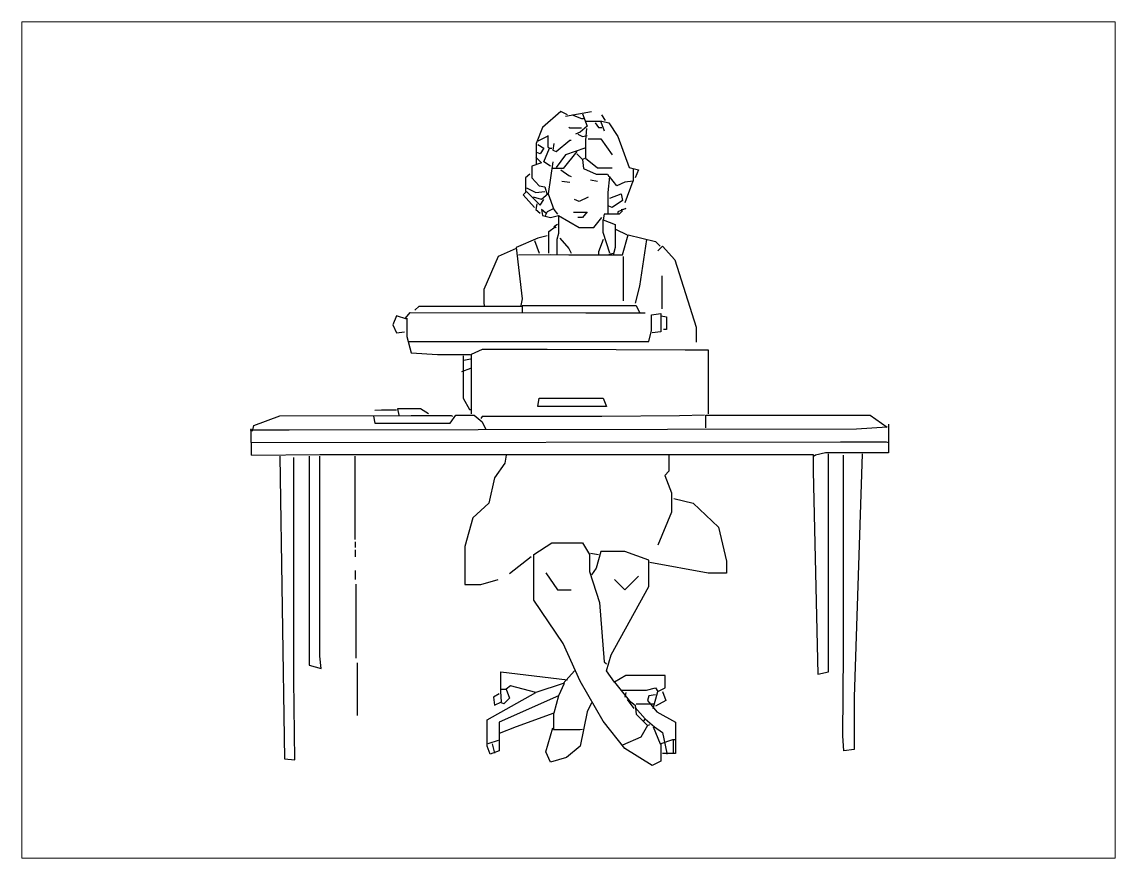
# Paper-space layout 'Drawing491' of a CAD drawing. Header units: millimetres. Extents: x 5 to 633, y -1 to 479.
# The model-space entities are those that its viewports show. They can reach past a viewport. Long polylines and large blocks are cut down to what shows.
import ezdxf

# ---------------------------------------------------------------- set-up
doc = ezdxf.new("R2010")
doc.units = ezdxf.units.MM
doc.layers.add('Standard', color=7, linetype='Continuous')

msp = doc.modelspace()

# ---------------------------------------------------------------- linework, layer by layer
at = {"layer": 'Standard', "linetype": 'Continuous'}
for points in [[(258.786, 399.506), (258.286, 399.756), (256.953, 398.589), (256.494, 397.423), (256.494, 395.923)], [(258.619, 399.423), (260.536, 399.756)], [(259.119, 399.506), (259.786, 399.256), (259.953, 399.256)], [(259.869, 399.589), (260.203, 398.673), (259.703, 398.256), (259.369, 398.089)], [(260.119, 399.048), (261.286, 399.048), (261.786, 398.923), (262.453, 397.923), (263.286, 395.673), (263.953, 395.506), (263.703, 394.923)], [(261.536, 399.089), (261.286, 399.506)], [(259.786, 398.548), (258.953, 398.548), (258.869, 398.589)], [(260.161, 398.506), (260.099, 397.673), (260.099, 396.339), (260.953, 395.631), (262.036, 395.631)], [(260.786, 398.923), (261.036, 398.589), (261.286, 398.589)], [(261.203, 399.006), (261.453, 398.339)], [(257.286, 397.923), (256.619, 397.589)], [(257.328, 398.006), (257.328, 397.173), (257.453, 397.089)], [(257.786, 397.423), (257.703, 396.923), (257.953, 396.839), (258.953, 397.673), (259.036, 397.673)], [(259.536, 398.089), (259.869, 397.923), (260.203, 398.006)], [(260.286, 397.756), (261.203, 397.756), (262.036, 396.589)], [(256.619, 397.339), (257.036, 397.089), (256.786, 396.673), (256.536, 396.756)], [(257.536, 395.756), (257.036, 396.089), (257.453, 397.089), (257.619, 397.089)], [(259.453, 396.839), (258.453, 395.589), (257.619, 395.589)], [(260.036, 397.089), (258.619, 396.589), (257.953, 395.673)], [(259.453, 396.673), (259.869, 396.256), (260.036, 396.339)], [(256.453, 396.423), (256.869, 396.006), (256.161, 395.756), (256.161, 394.923), (256.703, 394.339), (257.119, 394.256), (257.286, 393.673)], [(257.703, 396.089), (257.369, 393.756), (257.786, 392.589), (258.036, 392.256)], [(259.869, 396.256), (259.953, 395.589), (260.869, 395.173), (261.703, 395.173), (261.786, 395.006)], [(256.036, 395.173), (255.703, 394.923), (255.703, 393.923)], [(258.286, 395.506), (258.869, 395.089), (259.036, 395.006)], [(263.578, 395.589), (263.578, 394.673), (262.953, 394.589), (262.369, 394.339), (261.828, 395.006), (261.724, 393.839), (261.724, 392.339)], [(258.369, 394.673), (258.953, 394.589)], [(260.453, 394.756), (260.953, 394.673)], [(263.536, 394.673), (262.953, 393.089)], [(256.369, 392.756), (255.536, 393.673), (255.786, 393.923), (256.786, 392.923), (257.036, 393.339)], [(255.786, 394.173), (256.453, 393.839), (257.119, 393.923)], [(257.369, 393.756), (256.869, 393.339), (256.286, 393.506)], [(260.286, 393.506), (259.619, 393.173), (259.286, 393.339)], [(261.869, 393.423), (262.703, 393.756), (262.786, 393.256), (262.036, 392.756), (261.786, 392.839)], [(256.536, 393.006), (256.453, 392.589), (256.786, 392.339)], [(257.786, 392.673), (257.286, 392.423), (257.119, 392.089)], [(262.703, 392.589), (263.036, 392.673), (262.453, 392.423), (262.453, 392.339)], [(257.203, 392.339), (256.869, 392.589), (256.953, 392.173), (257.536, 392.006), (258.119, 392.173), (259.619, 391.298), (260.703, 391.298), (261.286, 392.006)], [(258.119, 392.089), (258.119, 390.839), (257.994, 390.423), (257.994, 389.339)], [(260.119, 392.381), (259.203, 392.381)], [(260.203, 392.423), (259.869, 392.006), (259.536, 392.006)], [(262.786, 392.506), (262.536, 392.256), (261.453, 392.256), (261.369, 391.839)], [(257.411, 389.423), (257.411, 391.006), (257.869, 391.339), (257.953, 391.256)], [(258.036, 391.506), (257.786, 391.339)], [(261.869, 389.423), (261.369, 390.923), (261.369, 391.839), (262.244, 391.506), (262.244, 389.839), (262.119, 389.256)], [(262.286, 391.173), (263.119, 390.756)], [(257.286, 390.673), (256.619, 390.506), (255.036, 389.839), (255.453, 386.089), (255.369, 385.589)], [(255.203, 389.298), (257.536, 389.319), (258.869, 389.288), (262.786, 389.288), (263.203, 390.756), (265.203, 390.256), (265.536, 389.923)], [(256.369, 390.339), (256.703, 389.423)], [(258.203, 390.506), (258.869, 389.756), (259.036, 389.423)], [(261.369, 390.423), (261.036, 389.506), (261.036, 389.339)], [(264.536, 390.423), (264.036, 387.006), (263.703, 385.756)], [(255.036, 389.756), (253.703, 389.173), (252.661, 386.756), (252.661, 385.756), (252.703, 385.589)], [(265.369, 389.589), (265.703, 389.923), (266.619, 388.923), (268.161, 384.006), (268.161, 382.923)], [(261.786, 389.339), (262.119, 389.423)], [(262.828, 389.173), (262.828, 385.923)], [(265.661, 387.756), (265.661, 385.339)], [(247.619, 385.256), (247.953, 385.548), (255.453, 385.548), (255.453, 385.089)], [(255.453, 385.589), (263.786, 385.589), (264.036, 385.089)], [(247.036, 384.589), (246.286, 384.839), (246.036, 384.173), (246.286, 383.589), (246.869, 383.673)], [(246.953, 384.673), (247.286, 385.089), (260.119, 385.048), (264.453, 385.048)], [(247.036, 384.673), (247.036, 383.339), (247.369, 382.131), (249.286, 382.027), (251.703, 382.027)], [(247.119, 382.964), (264.703, 382.964), (264.911, 383.756), (264.911, 384.923), (265.578, 385.006), (265.578, 383.673), (264.953, 383.589)], [(265.619, 384.839), (265.994, 384.756), (265.994, 383.839), (265.786, 383.839)], [(269.078, 377.673), (269.078, 382.339), (267.369, 382.339), (257.286, 382.381), (252.536, 382.381), (251.744, 382.006), (251.744, 377.673)], [(251.161, 381.923), (251.161, 378.839), (251.619, 378.006), (251.786, 378.006)], [(251.703, 381.673), (251.203, 381.589)], [(251.703, 381.006), (251.036, 380.756)], [(256.786, 378.839), (261.369, 378.839), (261.619, 378.214), (256.619, 378.214), (256.703, 378.839), (256.786, 378.839)], [(268.869, 376.673), (268.869, 377.589), (280.869, 377.589), (282.119, 376.714), (279.869, 376.569), (238.453, 376.496), (235.619, 376.496)], [(235.786, 376.423), (235.869, 376.839), (237.786, 377.548), (247.369, 377.569), (250.286, 377.569), (250.369, 377.506)], [(244.619, 377.506), (244.703, 377.006), (250.203, 377.006), (250.619, 377.589), (251.953, 377.589), (252.536, 377.089), (252.786, 376.589)], [(246.286, 377.964), (245.203, 377.964), (244.703, 377.923)], [(248.619, 377.673), (248.036, 378.048), (246.369, 378.048), (246.453, 377.589)], [(268.786, 377.589), (266.953, 377.548), (261.286, 377.486), (252.536, 377.486), (252.453, 377.339)], [(282.203, 376.923), (282.203, 374.839), (277.619, 374.839), (276.869, 374.673), (276.786, 374.589)], [(235.661, 376.589), (235.661, 375.589)], [(235.703, 374.673), (235.703, 375.589), (278.703, 375.631), (282.036, 375.631), (282.203, 375.589)], [(235.703, 374.673), (240.703, 374.714), (276.703, 374.714), (276.703, 373.506), (277.036, 358.673), (277.828, 358.839), (277.828, 374.756)], [(237.786, 374.589), (238.119, 352.506), (238.869, 352.423), (238.786, 358.256), (238.786, 374.506)], [(239.911, 374.589), (239.911, 359.339), (240.786, 359.089), (240.703, 360.006), (240.703, 374.589)], [(243.244, 374.589), (243.244, 368.506)], [(254.286, 374.673), (254.203, 374.089), (253.453, 373.006), (253.036, 371.173), (251.869, 370.089), (251.286, 368.006), (251.286, 365.214), (252.453, 365.214), (253.703, 365.589)], [(266.161, 374.673), (266.161, 373.506), (265.869, 373.173), (266.369, 371.923), (266.369, 370.506), (265.369, 368.089)], [(280.286, 374.756), (279.703, 357.006), (279.703, 353.173), (278.953, 353.089), (278.869, 354.173), (278.911, 360.256), (278.911, 374.673)], [(266.536, 371.506), (267.953, 371.173), (269.786, 369.423), (270.369, 366.923), (270.369, 366.048), (269.036, 366.048), (264.786, 366.839)], [(243.286, 368.339), (243.286, 367.923)], [(265.578, 353.589), (265.578, 352.339), (264.953, 352.006), (262.953, 353.256), (261.369, 355.256), (259.703, 358.173), (258.453, 360.923), (256.328, 364.089), (256.328, 367.423), (257.619, 368.256), (259.869, 368.256), (260.369, 367.423), (260.369, 366.173), (261.119, 363.923), (261.453, 359.589), (261.619, 359.423)], [(243.286, 367.756), (243.286, 367.256)], [(256.119, 367.256), (254.536, 366.006)], [(260.453, 367.506), (261.036, 367.423)], [(262.203, 358.089), (261.619, 358.923), (261.953, 360.089), (264.703, 365.089), (264.703, 367.006), (262.953, 367.631), (261.203, 367.631), (260.869, 366.423), (260.536, 365.923)], [(243.286, 366.256), (243.286, 365.589)], [(257.203, 366.089), (258.036, 364.839), (259.036, 364.839)], [(263.953, 365.839), (262.953, 364.839), (262.203, 365.589)], [(243.328, 365.256), (243.328, 359.839)], [(243.411, 359.506), (243.411, 355.673)], [(253.786, 357.256), (253.369, 357.006), (253.453, 356.423), (253.953, 356.673), (253.911, 357.423), (253.911, 358.839), (258.786, 358.256)], [(259.286, 358.923), (258.453, 358.006), (256.453, 357.339), (254.619, 357.839), (254.286, 357.589), (254.536, 356.923), (254.119, 356.506), (253.953, 356.589)], [(265.036, 356.173), (265.369, 357.423), (265.911, 357.673), (265.911, 358.589), (263.036, 358.589), (262.203, 358.089), (263.286, 356.756), (263.703, 356.423), (263.786, 355.756), (264.619, 354.923), (264.786, 355.006)], [(258.536, 358.006), (258.119, 357.089), (253.786, 355.173), (253.786, 353.089), (253.119, 352.839), (252.911, 353.423), (252.911, 355.339), (256.453, 357.339)], [(253.953, 357.589), (254.286, 357.589)], [(262.703, 357.506), (264.536, 357.506), (265.203, 357.673), (265.369, 357.423)], [(258.119, 357.089), (257.786, 355.839), (255.036, 354.839), (253.786, 354.339)], [(263.036, 357.339), (262.953, 357.006)], [(263.119, 356.839), (263.619, 356.173)], [(265.203, 357.173), (264.703, 357.089), (264.619, 356.756), (265.286, 355.923), (266.661, 355.173), (266.661, 352.881), (265.703, 352.881)], [(265.703, 357.423), (265.953, 356.756), (265.203, 356.339)], [(260.536, 356.589), (260.203, 355.923), (259.703, 353.423), (258.703, 352.589), (257.536, 352.256), (257.203, 353.006), (257.703, 354.756)], [(263.703, 356.256), (264.453, 355.423), (264.286, 355.256)], [(263.786, 356.506), (265.119, 356.506)], [(257.744, 355.839), (257.744, 354.631), (259.703, 354.631), (259.869, 354.673)], [(264.453, 355.423), (265.119, 354.839), (265.703, 354.423), (266.036, 352.923), (266.036, 352.839)], [(264.619, 354.923), (264.119, 354.089), (262.786, 353.506)], [(265.036, 354.839), (265.536, 353.589), (266.453, 353.923), (266.703, 353.923)], [(253.703, 353.839), (252.953, 353.589)], [(253.286, 353.589), (253.453, 352.923)], [(266.494, 353.923), (266.494, 352.923)]]:
    msp.add_lwpolyline(points, dxfattribs=at)

psp = doc.layouts.new('Drawing491')

# ---------------------------------------------------------------- viewports
at = {"layer": '0'}
psp.add_viewport(center=(319, 238.67), size=(627.28, 479.8488), view_center_point=(258.847, 375.775), view_height=61.04767, dxfattribs=at)

doc.saveas('drawing.dxf')
